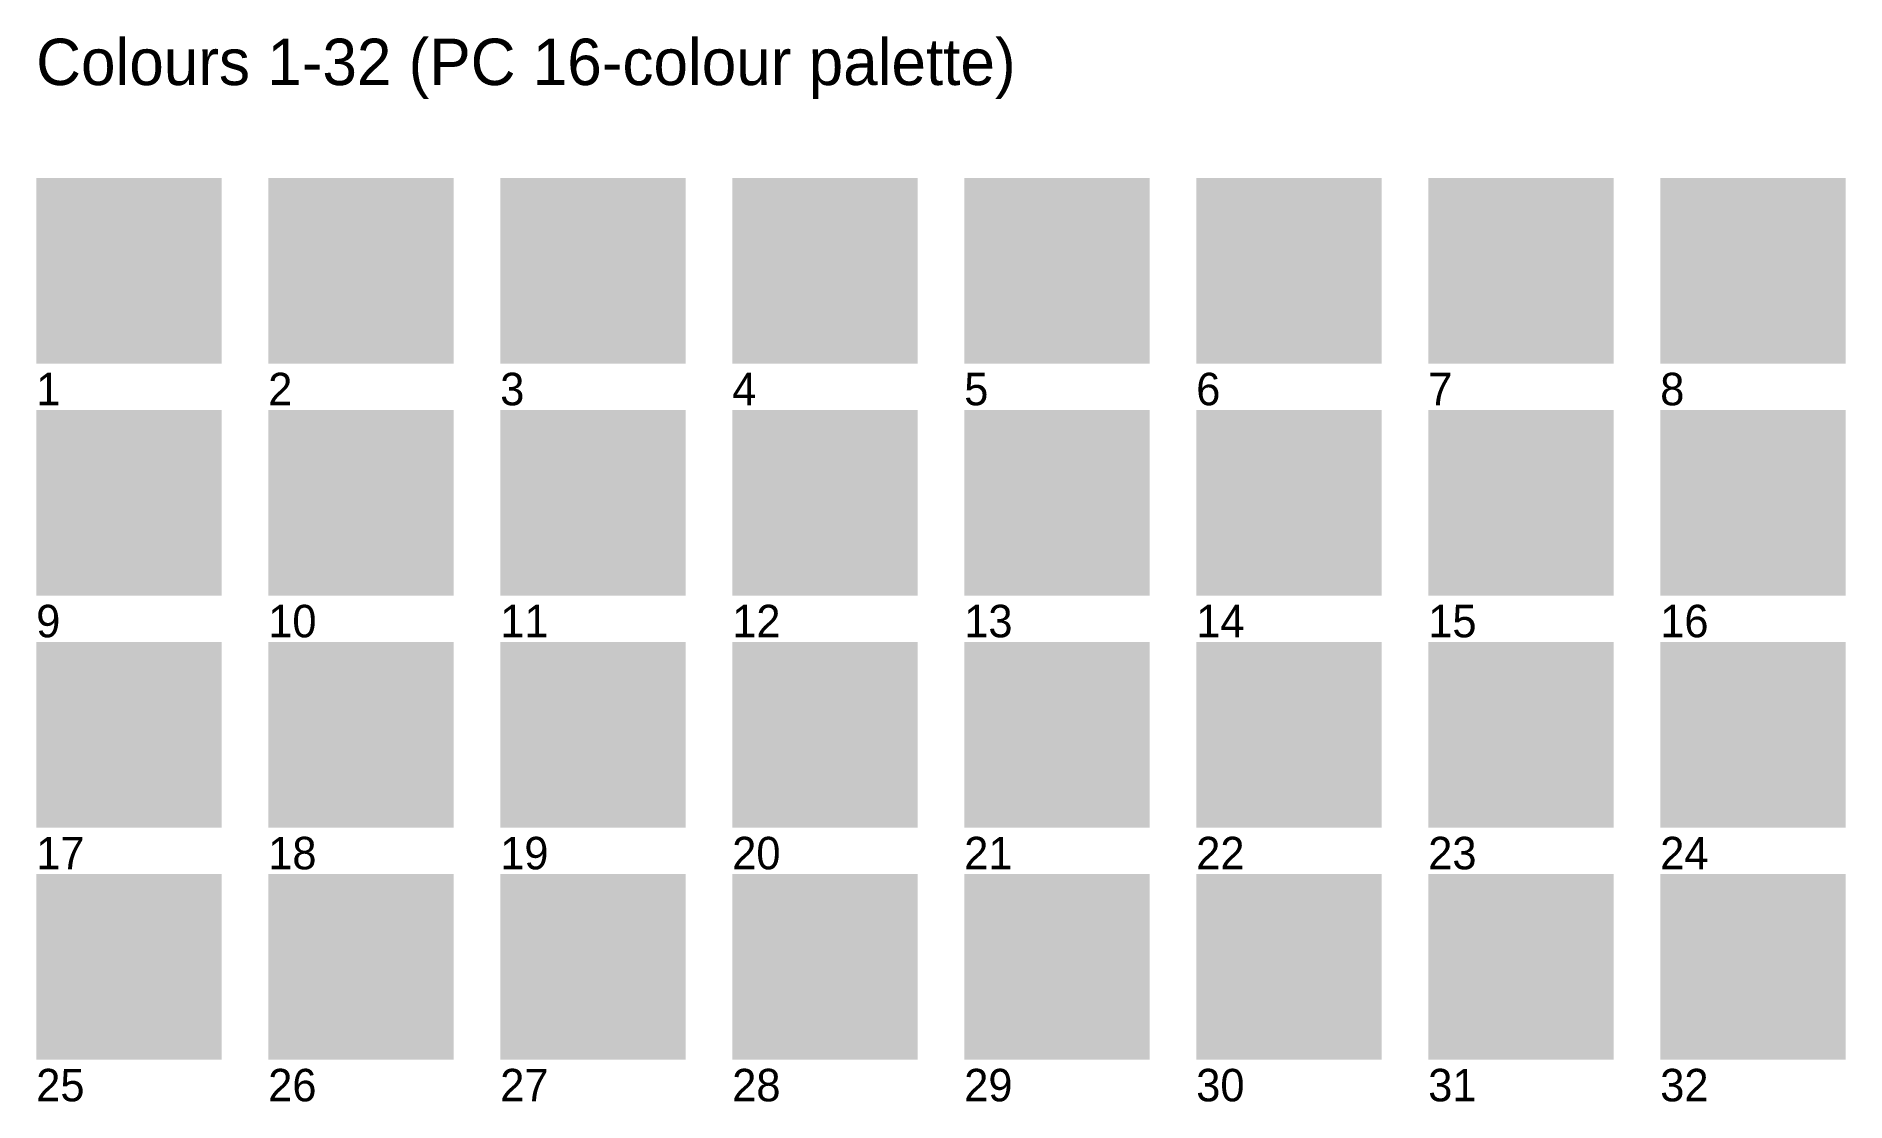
# Model space of a CAD drawing. Extents: x 0 to 39, y -0.9 to 22.1.
import ezdxf

# ---------------------------------------------------------------- set-up
doc = ezdxf.new("R2010")
doc.units = 0

msp = doc.modelspace()

# ---------------------------------------------------------------- linework, layer by layer
at = {"layer": '', "color": 0}
for points in [[(0, 15), (4, 15), (0, 19), (4, 19)], [(5, 15), (9, 15), (5, 19), (9, 19)], [(10, 15), (14, 15), (10, 19), (14, 19)], [(15, 15), (19, 15), (15, 19), (19, 19)], [(20, 15), (24, 15), (20, 19), (24, 19)], [(25, 15), (29, 15), (25, 19), (29, 19)], [(30, 15), (34, 15), (30, 19), (34, 19)], [(35, 15), (39, 15), (35, 19), (39, 19)], [(0, 10), (4, 10), (0, 14), (4, 14)], [(5, 10), (9, 10), (5, 14), (9, 14)], [(10, 10), (14, 10), (10, 14), (14, 14)], [(15, 10), (19, 10), (15, 14), (19, 14)], [(20, 10), (24, 10), (20, 14), (24, 14)], [(25, 10), (29, 10), (25, 14), (29, 14)], [(30, 10), (34, 10), (30, 14), (34, 14)], [(35, 10), (39, 10), (35, 14), (39, 14)], [(0, 5), (4, 5), (0, 9), (4, 9)], [(5, 5), (9, 5), (5, 9), (9, 9)], [(10, 5), (14, 5), (10, 9), (14, 9)], [(15, 5), (19, 5), (15, 9), (19, 9)], [(20, 5), (24, 5), (20, 9), (24, 9)], [(25, 5), (29, 5), (25, 9), (29, 9)], [(30, 5), (34, 5), (30, 9), (34, 9)], [(35, 5), (39, 5), (35, 9), (39, 9)], [(0, 0), (4, 0), (0, 4), (4, 4)], [(5, 0), (9, 0), (5, 4), (9, 4)], [(10, 0), (14, 0), (10, 4), (14, 4)], [(15, 0), (19, 0), (15, 4), (19, 4)], [(20, 0), (24, 0), (20, 4), (24, 4)], [(25, 0), (29, 0), (25, 4), (29, 4)], [(30, 0), (34, 0), (30, 4), (34, 4)], [(35, 0), (39, 0), (35, 4), (39, 4)]]:
    msp.add_solid(points, dxfattribs=at)

# ---------------------------------------------------------------- texts
for s, height, p in [('Colours 1-32 (PC 16-colour palette)', 1, (0, 21)), ('1', 0.7, (0, 14.1)), ('2', 0.7, (5, 14.1)), ('3', 0.7, (10, 14.1)), ('4', 0.7, (15, 14.1)), ('5', 0.7, (20, 14.1)), ('6', 0.7, (25, 14.1)), ('7', 0.7, (30, 14.1)), ('8', 0.7, (35, 14.1)), ('9', 0.7, (0, 9.1)), ('10', 0.7, (5, 9.1)), ('11', 0.7, (10, 9.1)), ('12', 0.7, (15, 9.1)), ('13', 0.7, (20, 9.1)), ('14', 0.7, (25, 9.1)), ('15', 0.7, (30, 9.1)), ('16', 0.7, (35, 9.1)), ('17', 0.7, (0, 4.1)), ('18', 0.7, (5, 4.1)), ('19', 0.7, (10, 4.1)), ('20', 0.7, (15, 4.1)), ('21', 0.7, (20, 4.1)), ('22', 0.7, (25, 4.1)), ('23', 0.7, (30, 4.1)), ('24', 0.7, (35, 4.1)), ('25', 0.7, (0, -0.9)), ('26', 0.7, (5, -0.9)), ('27', 0.7, (10, -0.9)), ('28', 0.7, (15, -0.9)), ('29', 0.7, (20, -0.9)), ('30', 0.7, (25, -0.9)), ('31', 0.7, (30, -0.9)), ('32', 0.7, (35, -0.9))]:
    msp.add_text(s, height=height, dxfattribs=at).set_placement(p)

doc.saveas('drawing.dxf')
